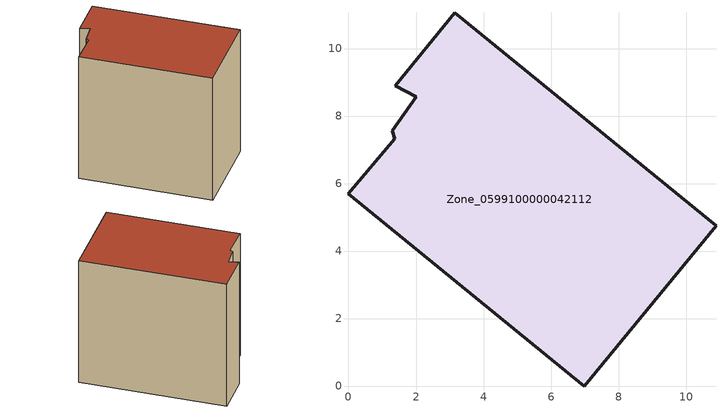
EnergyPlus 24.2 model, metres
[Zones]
Zone_0599100000042112
 floor ground (C_G): 1.39,8.9 3.15,11.06 10.89,4.75 6.99,0 0,5.7 1.37,7.33 1.3,7.56 2.01,8.58 z0
 wall outside (C_F): 6.99,0 10.89,4.75 3.15,11.06 1.39,8.9 2.01,8.58 1.3,7.56 1.37,7.33 0,5.7 6.99,0 z0:9.25
 roof outside (C_R): 3.15,11.06 1.39,8.9 2.01,8.58 1.3,7.56 1.37,7.33 0,5.7 6.99,0 10.89,4.75 z9.25
[BUILDING]
Pand.0599100000042112: North Axis=0; Terrain=City; Loads Convergence Tolerance Value=0.04; Temperature Convergence Tolerance Value=0.4; Solar Distribution=FullExterior; Maximum Number of Warmup Days=25; Minimum Number of Warmup Days=1
[Site:Location]
Rotterdam.The.Hague.AP_ZH_NLD Design_Conditions: Latitude=51.96; Longitude=4.45; Time Zone=1; Elevation=-4.5
[SITE:GROUNDTEMPERATURE:BUILDINGSURFACE]
18, 18, 18, 18, 18, 18, 18, 18, 18, 18, 18, 18
[MATERIAL] Thermal Absorptance=0.9; Solar Absorptance=0.7; Visible Absorptance=0.7
Name | Roughness | Thickness | Conductivity | Density | Specific Heat
G.TI.1946 | MediumSmooth | 0.15 | 1 | 540 | 1210
F.TI.1946 | Rough | 0.3 | 0.857143 | 1920 | 840
R.TI.1946 | MediumRough | 0.2 | 0.1 | 1500 | 1000
[CONSTRUCTION]
C_G: G.TI.1946
C_F: F.TI.1946
C_R: R.TI.1946
[ZONE]
Zone_0599100000042112: Type=1; Multiplier=1; Ceiling Height=Autocalculate; Volume=Autocalculate; Floor Area=autocalculate; Part of Total Floor Area=Yes
[ZONEINFILTRATION:DESIGNFLOWRATE]
Infil_Zone_0599100000042112: Zone or ZoneList or Space or SpaceList=Zone_0599100000042112; Schedule=AlwaysOn; Design Flow Rate Calculation Method=Flow/Area; Flow Rate per Floor Area=0.003; Constant Term Coefficient=1; Temperature Term Coefficient=0; Velocity Term Coefficient=0; Velocity Squared Term Coefficient=0
[HVACTEMPLATE:ZONE:IDEALLOADSAIRSYSTEM]
Zone_0599100000042112: Maximum Heating Supply Air Temperature=50; Minimum Cooling Supply Air Temperature=13; Maximum Heating Supply Air Humidity Ratio=0.0156; Minimum Cooling Supply Air Humidity Ratio=0.0077; Heating Limit=NoLimit; Cooling Limit=NoLimit; Dehumidification Control Type=ConstantSensibleHeatRatio; Cooling Sensible Heat Ratio=0.7; Dehumidification Setpoint=60; Humidification Control Type=None; Humidification Setpoint=30; Outdoor Air Method=None; Outdoor Air Flow Rate per Person=0.00944; Outdoor Air Flow Rate per Zone Floor Area=0; Outdoor Air Flow Rate per Zone=0; Demand Controlled Ventilation Type=None; Outdoor Air Economizer Type=NoEconomizer; Heat Recovery Type=None; Sensible Heat Recovery Effectiveness=0.7; Latent Heat Recovery Effectiveness=0.65
[ZONECONTROL:THERMOSTAT]
ThermostatControl_Zone_0599100000042112: Zone or ZoneList=Zone_0599100000042112; Control Type Schedule=DualSetpointControlType; Control 1=Thermostat_Zone_0599100000042112; Temperature Difference Between Cutout And Setpoint=0
[THERMOSTATSETPOINT:DUALSETPOINT]
Thermostat_Zone_0599100000042112: Heating Setpoint Temperature Schedule=HeatingSetpoint_Zone_0599100000042112; Cooling Setpoint Temperature Schedule=CoolingSetpoint_Zone_0599100000042112
[SCHEDULE:COMPACT]
HeatingSetpoint_Zone_0599100000042112: Through: 12/31, For: AllDays, Until: 24:00, 21
CoolingSetpoint_Zone_0599100000042112: Through: 12/31, For: AllDays, Until: 24:00, 24
DualSetpointControlType: Through: 12/31, For: AllDays, Until: 24:00, 4
AlwaysOn: Through: 12/31, For: AllDays, Until: 24:00, 1
